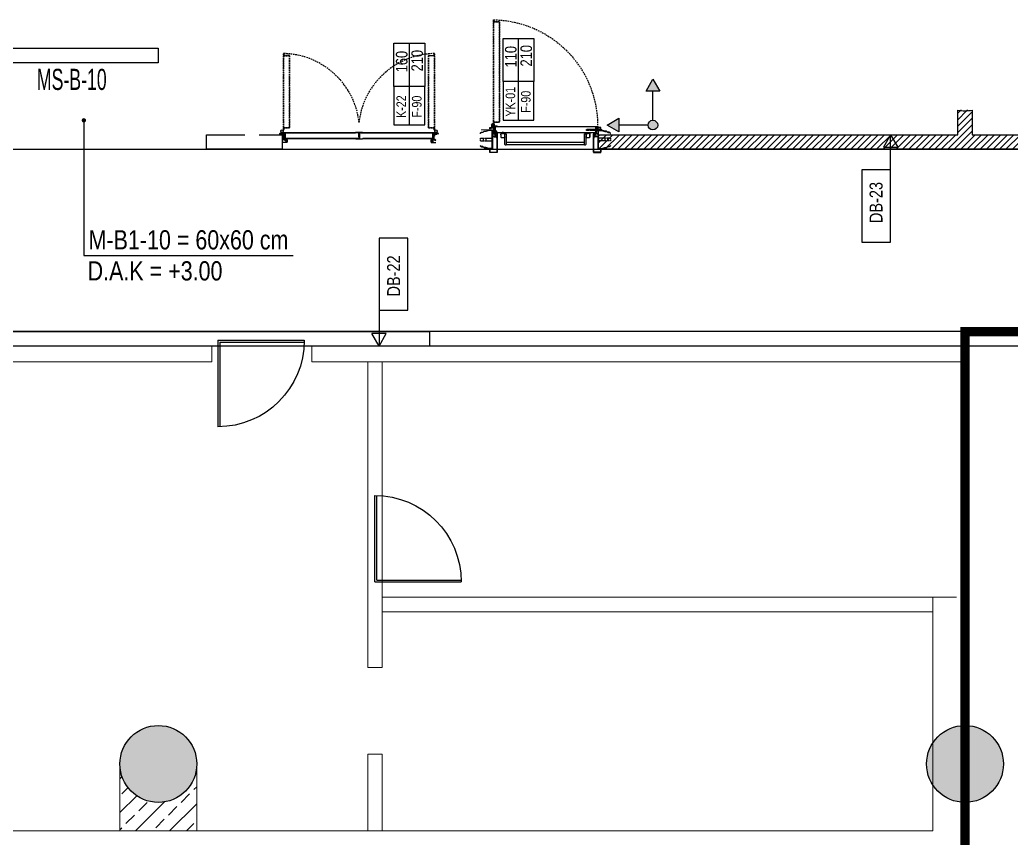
# Model space of a CAD drawing. Header units: centimetres. Extents: x -72470 to -43129, y -18750 to -16337.
# Drawn here: x -69734 to -68702, y -17189 to -16337 of the extents above; entities that cross this region are included whole.
import ezdxf
from ezdxf.enums import TextEntityAlignment as Align

# ---------------------------------------------------------------- set-up
doc = ezdxf.new("R2010")
doc.units = ezdxf.units.CM
doc.header["$MEASUREMENT"] = 0
for name, pattern in [('11-021_3001-BLOK_B_ZEMIN_KAT$0$DASHED', [12.77794, 8.518627, -4.259313]), ('11-021_3001-BLOK_B_ZEMIN_KAT$0$HIDDEN2', [4.7625, 3.175, -1.5875]), ('DUZ', [0])]:
    doc.linetypes.add(name, pattern=pattern)
doc.layers.get('0').update_dxf_attribs({"linetype": 'DUZ', "lineweight": 0})
doc.layers.get('Defpoints').update_dxf_attribs({"lineweight": 0})
doc.layers.add('11-021_3001-BLOK_B_ZEMIN_KAT$0$2DALANNET', color=1, linetype='Continuous', plot=False)
for name, color, linetype in [('11-021_3001-BLOK_B_ZEMIN_KAT$0$2DDUVAR', 3, 'Continuous'), ('11-021_3001-BLOK_B_ZEMIN_KAT$0$2DKAPI', 180, 'Continuous'), ('11-021_3001-BLOK_B_ZEMIN_KAT$0$2DKAPIPOZU', 162, 'Continuous'), ('11-021_3001-BLOK_B_ZEMIN_KAT$0$2DKONST1', 6, 'Continuous'), ('11-021_3001-BLOK_B_ZEMIN_KAT$0$2DPOZ DUVAR', 144, 'Continuous'), ('11-021_3001-BLOK_B_ZEMIN_KAT$0$2DTARAMA-DUVAR', 250, 'Continuous'), ('11-021_3001-BLOK_B_ZEMIN_KAT$0$2DTARAMA1', 253, 'Continuous'), ('11-021_3001-BLOK_B_ZEMIN_KAT$0$2DYAZI1', 212, 'Continuous'), ('11-021_3001-BLOK_B_ZEMIN_KAT$0$2DYAZI_SAFT', 212, 'Continuous'), ('11-021_3001-BLOK_B_ZEMIN_KAT$0$2DYAZIDOSEME', 212, 'Continuous'), ('11-021_500-BLOK B-str_zemin_kat$0$2DKOLON', 4, 'Continuous'), ('11-021_500-BLOK B-str_zemin_kat$0$2DTARAMA1', 253, 'Continuous'), ('AREA_JLL', 242, 'Continuous'), ('kapı ABD', 55, 'Continuous')]:
    doc.layers.add(name, color=color, linetype=linetype)
doc.layers.add('TEFRIS', color=30, linetype='Continuous', lineweight=9)
doc.styles.add('11-021_3001-BLOK_B_ZEMIN_KAT$0$ARIAL', font='arial.ttf', dxfattribs={"width": 0.8})
doc.styles.add('11-021_3001-BLOK_B_ZEMIN_KAT$0$OLCU', font='arial.ttf', dxfattribs={"width": 0.8})
doc.styles.add('11-021_3001-BLOK_B_ZEMIN_KAT$0$yazi', font='calibri.ttf', dxfattribs={"width": 0.6})
doc.dimstyles.new('11-021_3001-BLOK_B_ZEMIN_KAT$0$DIM100', dxfattribs={"dimscale": 90, "dimtxt": 0.25, "dimasz": 0.005, "dimexe": 0.04, "dimexo": 0.1, "dimgap": 0.05, "dimtad": 1, "dimrnd": 0.5, "dimdsep": 46, "dimtxsty": '11-021_3001-BLOK_B_ZEMIN_KAT$0$OLCU', "dimblk": '11-021_3001-BLOK_B_ZEMIN_KAT$0$WDIM', "dimcen": 0.09, "dimse1": 1, "dimse2": 1, "dimclrd": 256, "dimclre": 256, "dimclrt": 6, "dimadec": 0, "dimazin": 0, "dimtfac": 1, "dimtix": 1, "dimtmove": 1, "dimatfit": 2, "dimldrblk": '11-021_3001-BLOK_B_ZEMIN_KAT$0$WDIM', "dimfxl": 1, "dimtolj": 1, "dimarcsym": 0})

# ---------------------------------------------------------------- blocks, each defined once
blk = doc.blocks.new('11-021_3001-BLOK_B_ZEMIN_KAT$0$K-22')
at = {"layer": '11-021_3001-BLOK_B_ZEMIN_KAT$0$2DKAPI'}
for p, q in [((-1.4, 2.3), (-1.4, 1.5)), ((-1.4, 1.3), (-1.4, 1.1)), ((-1.1, 2.3), (-1.1, 1.5)), ((-1.1, 1.3), (-1.1, 1.1)), ((-0.2, 2.4), (-0.9, 2.4)), ((1.4, 1), (-0.9, 1)), ((1.4, 0.7), (-0.9, 0.7)), ((-0.7, 1), (-0.7, 1.3)), ((-0.1, 2.4), (-0.4, 2.2)), ((0.6, 2.8), (-0.1, 2)), ((2.7, 1.7), (0, 1.7)), ((1.4, 1), (2, 1)), ((1.5, 0.5), (1.5, -1.5)), ((1.8, 0.5), (1.8, -1.5)), ((2.2, 1.4), (2.7, 1.4)), ((2.8, 1.2), (2.8, -2)), ((3.1, 1.2), (3.1, -2)), ((76.8, 2.5), (76.3, 2)), ((76.8, 2.4), (76.4, 2)), ((76.8, 2.5), (83.4, 2.5)), ((76.8, 2.4), (83.4, 2.4)), ((79.4, 2.3), (79.4, -2.2)), ((79.5, 2.4), (83.3, 2.4)), ((79.5, 2.3), (79.5, -2.2)), ((79.5, 2.3), (83.3, 2.3)), ((79.8, 1.9), (79.5, 1.9)), ((79.5, 0.2), (79.8, 0.2)), ((79.6, 2.3), (83.4, 2.3)), ((79.6, 2.3), (79.6, 2.2)), ((79.6, 2.2), (83.4, 2.2)), ((79.8, 1.9), (79.8, -2.2)), ((80.4, 0.5), (80.4, 1.9)), ((80.4, 0.4), (80.4, -3.9)), ((80.7, 0.4), (80.4, 0.4)), ((80.5, 0.5), (80.5, 2)), ((80.5, 0.5), (80.7, 0.5)), ((80.5, 0.4), (80.7, 0.4)), ((80.7, -4.3), (80.7, 0.4)), ((80.8, -4.3), (80.8, 0.4)), ((83.3, 2.4), (83.3, 2.3)), ((83.4, 2.4), (83.4, 2.3)), ((83.5, 2.4), (83.5, 2.3)), ((156.9, 1.2), (156.9, -2)), ((157.2, 1.2), (157.2, -2)), ((157.3, 1.7), (160, 1.7)), ((157.8, 1.4), (157.3, 1.4)), ((158.6, 1), (158, 1)), ((158.2, 0.5), (158.2, -1.5)), ((158.5, 0.5), (158.5, -1.5)), ((158.6, 1), (160.9, 1)), ((158.6, 0.7), (160.9, 0.7)), ((159.4, 2.8), (160.1, 2)), ((160.1, 2.4), (160.4, 2.2)), ((160.2, 2.4), (160.9, 2.4)), ((160.7, 1), (160.7, 1.3)), ((161.1, 2.3), (161.1, 1.5)), ((161.1, 1.3), (161.1, 1.1)), ((161.4, 2.3), (161.4, 1.5)), ((161.4, 1.3), (161.4, 1.1)), ((2, -8), (0, -8)), ((1.8, -1.5), (1.5, -1.5)), ((3.1, -2), (2.8, -2)), ((76.7, -4.5), (76.7, -4.3)), ((80.6, -4.2), (76.8, -4.2)), ((80.6, -4.3), (76.8, -4.3)), ((76.8, -4.5), (76.8, -4.3)), ((83.4, -4.5), (76.8, -4.5)), ((83.4, -4.6), (76.8, -4.6)), ((80.7, -4.3), (76.9, -4.3)), ((76.9, -4.4), (76.9, -4.3)), ((80.7, -4.4), (76.9, -4.4)), ((79.5, -2.2), (79.8, -2.2)), ((79.7, -2.2), (79.5, -2.2)), ((79.7, -2.3), (79.5, -2.3)), ((79.7, -2.3), (79.7, -4)), ((79.8, -0.4), (80.4, -0.4)), ((79.8, -0.6), (80.4, -0.6)), ((79.8, -1.9), (80.4, -1.3)), ((79.8, -2.3), (79.8, -4)), ((80.4, -1.8), (80.7, -1.8)), ((80.4, -3.9), (80.7, -3.9)), ((80.6, -4.3), (80.6, -4.2)), ((83.4, -4.5), (83.8, -4.1)), ((83.4, -4.6), (83.9, -4.1)), ((156.9, -2), (157.2, -2)), ((158, -8), (160, -8)), ((158.2, -1.5), (158.5, -1.5))]:
    blk.add_line(p, q, dxfattribs=at)
at = {"layer": '11-021_3001-BLOK_B_ZEMIN_KAT$0$2DKAPI', "lineweight": -2}
for points in [[(3.4, -5.4), (3.4, -6.1, 0.414214), (3.6, -6.3), (4.4, -6.3, 0.494565), (4.6, -6), (4.6, -6), (4.4, -5.4, -1.142909), (5, -5.3), (5, -7.6, -0.414214), (4.6, -8), (2, -8), (2, -7.8), (4.6, -7.8, 0.414214), (4.8, -7.6), (4.8, -5.3, 1.142909), (4.6, -5.3), (4.8, -6, -0.494565), (4.4, -6.5), (3.6, -6.5, -0.414214), (3.2, -6.1), (3.2, -5.4, 0.414214), (3, -5.2), (2.2, -5.2, -0.388473), (1.8, -4.8), (1.8, -4.8), (1.8, -4.8, -0.016382), (1.8, -4.8), (1.8, 0.6, -0.267949), (2, 0.9, 0.767327), (1.9, 1.3), (-2.1, 1.3, 0.414214), (-2.3, 1.1), (-2.3, 0.5), (-2.5, 0.5), (-2.5, 1.1, -0.414214), (-2.1, 1.5), (1.9, 1.5, -0.767327), (2.1, 0.8, 0.267949), (2, 0.6), (2, -4.8, 0.414214), (2.2, -5), (3, -5, -0.414214)], [(156.6, -5.4), (156.6, -6.1, -0.414214), (156.4, -6.3), (155.6, -6.3, -0.494565), (155.4, -6), (155.4, -6), (155.6, -5.4, 1.142909), (155, -5.3), (155, -7.6, 0.414214), (155.4, -8), (158, -8), (158, -7.8), (155.4, -7.8, -0.414214), (155.2, -7.6), (155.2, -5.3, -1.142909), (155.4, -5.3), (155.2, -6, 0.494565), (155.6, -6.5), (156.4, -6.5, 0.414214), (156.8, -6.1), (156.8, -5.4, -0.414214), (157, -5.2), (157.8, -5.2, 0.388473), (158.2, -4.8), (158.2, -4.8), (158.2, -4.8, 0.016382), (158.2, -4.8), (158.2, 0.6, 0.267949), (158, 0.9, -0.767327), (158.1, 1.3), (162.1, 1.3, -0.414214), (162.3, 1.1), (162.3, 0.5), (162.5, 0.5), (162.5, 1.1, 0.414214), (162.1, 1.5), (158.1, 1.5, 0.767327), (157.9, 0.8, -0.267949), (158, 0.6), (158, -4.8, -0.414214), (157.8, -5), (157, -5, 0.414214)]]:
    blk.add_lwpolyline(points, format="xyb", close=True, dxfattribs=at)
at = {"layer": '11-021_3001-BLOK_B_ZEMIN_KAT$0$2DKAPI'}
for points in [[(55, -4.1), (55, -4.1), (3.2, -4.1, -0.414214), (3.1, -4), (3.1, 1.8, 0.414214), (3, 1.9), (1.1, 1.9, 1), (1.1, 1.9), (3, 1.9, -1), (3, 1.7), (1.1, 1.7, -1), (1.1, 2), (55, 2)], [(55, 2), (55, 2), (1.1, 2, 1), (1.1, 1.8), (3, 1.8, 1), (3, 1.8), (1.1, 1.8, -1), (1.1, 2), (3, 2, -0.414214), (3.2, 1.8), (3.2, -4, 0.414214), (3.2, -4), (55, -4)], [(83.9, -4.1), (156.8, -4.1, 0.414214), (156.9, -4), (156.9, 1.8, -0.414214), (157, 1.9), (158.9, 1.9, -1), (158.9, 1.9), (157, 1.9, 1), (157, 1.7), (158.9, 1.7, 1), (158.9, 2), (80.5, 2)], [(80.5, 2), (158.9, 2, -1), (158.9, 1.8), (157, 1.8, -1), (157, 1.8), (158.9, 1.8, 1), (158.9, 2), (157, 2, 0.414214), (156.8, 1.8), (156.8, -4, -0.414214), (156.8, -4), (83.9, -4)]]:
    blk.add_lwpolyline(points, format="xyb", dxfattribs=at)
for points in [[(2, 0.6), (2.2, 0.6), (2.2, -1.4), (2, -1.4)], [(158, 0.6), (157.8, 0.6), (157.8, -1.4), (158, -1.4)]]:
    blk.add_lwpolyline(points, close=True, dxfattribs=at)
for points in [[(76.3, 2), (55, 2)], [(55, 2), (76.3, 2)], [(79.7, -4), (55, -4)], [(55, -4.1), (79.7, -4.1)]]:
    blk.add_lwpolyline(points, dxfattribs=at)
for points in [[(0.2, -5.9), (0, -5.7), (1.6, -4.6), (1.8, -4.8, 0.005789), (1.8, -4.8)], [(159.8, -5.9), (160, -5.7), (158.4, -4.6), (158.2, -4.8, -0.005789), (158.2, -4.8)]]:
    blk.add_lwpolyline(points, format="xyb", close=True, dxfattribs=at)
for centre in [(-0.2, 3.7), (-0.2, 3.7), (160.2, 3.7), (160.2, 3.7)]:
    blk.add_circle(centre, 1.26, dxfattribs=at)
for centre, radius, start, end in [((-0.9, 2.3), 0.45, 107.0782, 180), ((-0.9, 1.1), 0.45, 180, 270), ((-0.9, 2.3), 0.15, 90, 180), ((-0.9, 1.1), 0.15, 180, 270), ((0, 1.9), 0.5, 135, 233.1301), ((0, 1.9), 0.2, 135, 270), ((1.4, 0.5), 0.45, 0, 90), ((1.4, 0.5), 0.15, 0, 90), ((2.7, 1.2), 0.45, 0, 90), ((2.7, 1.2), 0.15, 0, 90), ((76.3, 2.1), 0.1, 270, 315), ((79.5, 2.3), 0.1, 90, 180), ((80.5, 1.9), 0.1, 90, 180), ((80.5, 0.5), 0.1, 180, 255), ((80.7, 0.4), 0.1, 0, 75), ((83.4, 2.4), 0.1, 0, 90), ((83.4, 2.3), 0.1, 270, 0), ((157.3, 1.2), 0.45, 90, 180), ((157.3, 1.2), 0.15, 90, 180), ((158.6, 0.5), 0.45, 90, 180), ((158.6, 0.5), 0.15, 90, 180), ((160, 1.9), 0.2, 270, 45), ((160, 1.9), 0.5, 306.8699, 45), ((160.9, 2.3), 0.15, 0, 90), ((160.9, 1.1), 0.45, 270, 0), ((160.9, 1.1), 0.15, 270, 0), ((160.9, 2.3), 0.45, 0, 72.9218), ((0, -5.7), 0.3, 270, 308.8945), ((1.8, -4.8), 0.3, 218.8945, 292.0243), ((76.8, -4.3), 0.1, 90, 180), ((76.8, -4.5), 0.1, 180, 270), ((79.5, -2.2), 0.1, 180, 255), ((79.7, -2.3), 0.1, 0, 75), ((79.7, -4), 0.1, 270, 0), ((80.7, -4.3), 0.1, 270, 0), ((83.9, -4.1), 0.1, 90, 135), ((158.2, -4.8), 0.3, 247.9757, 321.1055), ((160, -5.7), 0.3, 231.1055, 270)]:
    blk.add_arc(centre, radius, start, end, dxfattribs=at)
at = {"layer": '11-021_3001-BLOK_B_ZEMIN_KAT$0$2DTARAMA1', "linetype": '11-021_3001-BLOK_B_ZEMIN_KAT$0$HIDDEN2', "ltscale": 0.5}
for points in [[(7.6, 59.2), (7.6, 82.2, 0.414214), (7.4, 82.3), (1.7, 82.3, -0.414214), (1.6, 82.4), (1.6, 84.3, -1), (1.6, 84.3), (1.6, 82.4, 1), (1.8, 82.4), (1.8, 84.3, 1), (1.4, 84.3), (1.4, 59.2)], [(1.5, 59.2), (1.5, 84.3, -1), (1.7, 84.3), (1.7, 82.4, -1), (1.7, 82.4), (1.7, 84.3, 1), (1.5, 84.3), (1.5, 82.4, 0.414214), (1.7, 82.2), (7.4, 82.2, -0.414214), (7.5, 82.2), (7.5, 59.2)], [(152.4, 59.2), (152.4, 82.2, -0.414214), (152.6, 82.3), (158.3, 82.3, 0.414214), (158.4, 82.4), (158.4, 84.3, 1), (158.4, 84.3), (158.4, 82.4, -1), (158.2, 82.4), (158.2, 84.3, -1), (158.6, 84.3), (158.6, 59.2)], [(158.5, 59.2), (158.5, 84.3, 1), (158.3, 84.3), (158.3, 82.4, 1), (158.3, 82.4), (158.3, 84.3, -1), (158.5, 84.3), (158.5, 82.4, -0.414214), (158.3, 82.2), (152.6, 82.2, 0.414214), (152.5, 82.2), (152.5, 59.2)], [(7.6, 59.2), (7.6, 59.2), (7.6, 7.2, -0.414214), (7.4, 7.1), (1.7, 7.1, 0.414214), (1.6, 6.9), (1.6, 5.1, 1), (1.6, 5.1), (1.6, 6.9, -1), (1.8, 6.9), (1.8, 5.1, -1), (1.4, 5.1), (1.4, 59.2)], [(1.5, 59.2), (1.5, 59.2), (1.5, 5.1, 1), (1.7, 5.1), (1.7, 6.9, 1), (1.7, 6.9), (1.7, 5.1, -1), (1.5, 5.1), (1.5, 6.9, -0.414214), (1.7, 7.1), (7.4, 7.1, 0.414214), (7.5, 7.2), (7.5, 59.2)], [(152.4, 59.2), (152.4, 59.2), (152.4, 7.2, 0.414214), (152.6, 7.1), (158.3, 7.1, -0.414214), (158.4, 6.9), (158.4, 5.1, -1), (158.4, 5.1), (158.4, 6.9, 1), (158.2, 6.9), (158.2, 5.1, 1), (158.6, 5.1), (158.6, 59.2)], [(158.5, 59.2), (158.5, 59.2), (158.5, 5.1, -1), (158.3, 5.1), (158.3, 6.9, -1), (158.3, 6.9), (158.3, 5.1, 1), (158.5, 5.1), (158.5, 6.9, 0.414214), (158.3, 7.1), (152.6, 7.1, -0.414214), (152.5, 7.2), (152.5, 59.2)]]:
    blk.add_lwpolyline(points, format="xyb", dxfattribs=at)
for centre, start, end in [((-0.2, 3.7), 6.4045, 88.6987), ((160.2, 3.7), 91.3013, 173.5955)]:
    blk.add_arc(centre, 80.8, start, end, dxfattribs=at)
blk = doc.blocks.new('11-021_3001-BLOK_B_ZEMIN_KAT$0$KAPINO')
blk.add_line((-19, 11.1), (66, 11.1))
for points in [[(21, 27.1), (-19, 27.1), (-19, -5), (21, -5)], [(21, 27.1), (66, 27.1), (66, -5), (21, -5)]]:
    blk.add_lwpolyline(points, close=True)
at = {"color": 2, "style": '11-021_3001-BLOK_B_ZEMIN_KAT$0$OLCU', "width": 0.8}
for tag, height, p in [('KAP.NO', 10, (0, 19.5)), ('GENISLIK', 12, (46.9, 19.1)), ('YANGIN', 10, (0, 3.4)), ('YUKSEKLIK', 12, (47.9, 3))]:
    blk.add_attdef(tag, text='', height=height, dxfattribs=at).set_placement(p, align=Align.MIDDLE_CENTER)
blk = doc.blocks.new('11-021_3001-BLOK_B_ZEMIN_KAT$0$YK-04')
at = {"layer": '11-021_3001-BLOK_B_ZEMIN_KAT$0$2DTARAMA1'}
h = blk.add_hatch(dxfattribs=at)
h.set_pattern_fill('DOTS', color=256, scale=0.1, angle=180, style=0)
h.set_pattern_definition([(360, (-112.75, 15.9795), (0.079375, -0.15875), [0, -0.15875])])
edge = h.paths.add_edge_path()
edge.add_line((-105.6, 13.2), (-107, 13.2))
edge.add_line((-107, 13.2), (-107.2, 13.2))
edge.add_line((-107.3, 13.2), (-105.7, 13.2))
edge.add_arc((-105.7, 13.4), 0.2, 270, 311.4096)
h = blk.add_hatch(dxfattribs=at)
h.set_pattern_fill('DOTS', color=256, scale=0.1, angle=180, style=0)
h.set_pattern_definition([(180, (2.75, 15.9795), (-0.079375, -0.15875), [0, -0.15875])])
edge = h.paths.add_edge_path()
edge.add_line((-3, 13.3), (-4.4, 13.2))
edge.add_arc((-4.3, 13.4), 0.2, 228.5904, 270)
edge.add_line((-4.3, 13.2), (-2.8, 13.2))
edge.add_line((-2.8, 13.2), (-3, 13.3))
blk.add_line((-108.4, 22.5), (-108.4, 22.5))
at = {"layer": '11-021_3001-BLOK_B_ZEMIN_KAT$0$2DKAPI', "lineweight": -2}
for p, q in [((-109.7, 23.5), (-109.7, 22.7)), ((-0.7, 23.7), (-109.6, 23.7)), ((-0.7, 23.5), (-109.6, 23.5)), ((-109.6, 23.5), (-109.6, 22.7)), ((-107.6, 22.7), (-109.6, 22.7)), ((-107.5, 22.6), (-109.6, 22.6)), ((-107.5, 22.8), (-109.5, 22.8)), ((-107.5, 22.7), (-109.5, 22.7)), ((-109.5, 22.8), (-109.5, 22.7)), ((-107.5, 22.4), (-107.7, 22.6)), ((-107.6, 22.7), (-107.6, 22.6)), ((-107.5, 22.7), (-107.5, 17.3)), ((-107.4, 22.7), (-107.4, 17.3)), ((-2.2, 24.2), (-4.4, 24.2)), ((-2.9, 22.7), (-2.9, 17.3)), ((-0.8, 22.8), (-2.8, 22.8)), ((-0.8, 22.7), (-2.8, 22.7)), ((-2.8, 22.7), (-2.8, 17.3)), ((-0.7, 22.6), (-2.8, 22.6)), ((-2.5, 22.6), (-2.8, 22.4)), ((-0.7, 22.7), (-2.7, 22.7)), ((-2.7, 22.7), (-2.7, 22.6)), ((-1.3, 24.3), (-2.1, 24.2)), ((-0.2, 24), (-2.1, 23.7)), ((-0.8, 22.8), (-0.8, 22.7)), ((-0.7, 23.5), (-0.7, 22.7)), ((-0.6, 23.5), (-0.6, 22.7)), ((0.2, 24.2), (0, 24.6)), ((0.4, 25.3), (0.4, 22.5)), ((0.9, 25.3), (0.9, 22.5)), ((-2.9, 17.3), (-107.4, 17.3)), ((-2.9, 17.2), (-107.4, 17.2)), ((-105.2, 11.5), (-105.2, 15.6)), ((-4.9, 11.5), (-4.9, 15.6))]:
    blk.add_line(p, q, dxfattribs=at)
at = {"layer": '11-021_3001-BLOK_B_ZEMIN_KAT$0$2DKAPI'}
for p, q in [((-108.5, 21.5), (-108.5, 19.4)), ((-1.1, 21.9), (-1.7, 21.9)), ((-1.5, 21.5), (-1.5, 19.4)), ((-1.2, 21.5), (-1.2, 19.4)), ((-1.1, 21.9), (1.2, 21.9)), ((-1.1, 21.7), (1.2, 21.7)), ((1, 21.9), (1, 22.3)), ((1.4, 22.3), (1.4, 22.1)), ((1.7, 22.3), (1.7, 22.1)), ((-108.3, 13), (-109.9, 13)), ((-101.3, 15.2), (-101.2, 15.2)), ((-101.2, 15.1), (-101.3, 15.1)), ((-101.2, 16.9), (-101.2, 12.5)), ((-97.2, 16.9), (-101.2, 16.9)), ((-101.2, 15.5), (-101.2, 15.5)), ((-101.2, 15.5), (-101.2, 14.8)), ((-101.2, 14.8), (-101.2, 14.8)), ((-101, 16.9), (-101, 12.3)), ((-101, 16.9), (-101, 12.2)), ((-100.6, 11.9), (-97.8, 11.9)), ((-100, 16.9), (-100, 17.2)), ((-98.4, 17.2), (-100, 17.2)), ((-99.7, 16.9), (-99.6, 17.2)), ((-98.8, 17.2), (-98.7, 16.9)), ((-98.4, 17.2), (-98.4, 16.9)), ((-97.4, 16.9), (-97.4, 12.3)), ((-97.2, 16.9), (-97.2, 15.1)), ((-97.2, 15.7), (-97.2, 4.9)), ((-95.9, 15.9), (-96.9, 15.9)), ((-95.7, 4.9), (-95.7, 15.7)), ((-14.3, 15.7), (-14.3, 4.9)), ((-13.1, 15.9), (-14.1, 15.9)), ((-12.8, 16.9), (-12.8, 15.1)), ((-8.8, 16.9), (-12.8, 16.9)), ((-12.8, 4.9), (-12.8, 15.7)), ((-12.6, 16.9), (-12.6, 12.3)), ((-12.2, 11.9), (-9.4, 11.9)), ((-11.6, 17.2), (-10, 17.2)), ((-11.6, 16.9), (-11.6, 17.2)), ((-11.3, 16.9), (-11.2, 17.2)), ((-10.4, 17.2), (-10.3, 16.9)), ((-10, 16.9), (-10, 17.2)), ((-9, 12.3), (-9, 16.9)), ((-9, 12.2), (-9, 12.7)), ((-9, 12.7), (-9, 12.7)), ((-8.8, 16.9), (-8.8, 12.5)), ((-8.8, 14.8), (-8.8, 15.5)), ((-8.8, 15.5), (-8.8, 15.5)), ((-8.8, 15.2), (-8.7, 15.2)), ((-8.7, 15.1), (-8.8, 15.1)), ((-8.8, 14.8), (-8.8, 14.8)), ((-1.7, 13), (-0.1, 13)), ((-1.5, 19.4), (-1.2, 19.4)), ((-95.9, 4.6), (-96.9, 4.6)), ((-14.3, 7.3), (-95.7, 7.3)), ((-14.3, 4.9), (-95.7, 4.9)), ((-13.1, 4.6), (-14.1, 4.6))]:
    blk.add_line(p, q, dxfattribs=at)
at = {"layer": '11-021_3001-BLOK_B_ZEMIN_KAT$0$2DKAPI', "linetype": '11-021_3001-BLOK_B_ZEMIN_KAT$0$HIDDEN2', "ltscale": 0.1}
for p, q in [((-122.8, 11.5), (-110.3, 11.5)), ((-122.8, 11.5), (-122.8, 8.5)), ((-119.8, 11.3), (-119.8, 8.7)), ((-116.8, 11.3), (-116.8, 8.7)), ((-110.5, 11.5), (-110.5, 8.5)), ((12.8, 11.5), (0.3, 11.5)), ((0.5, 11.5), (0.5, 8.5)), ((6.8, 11.3), (6.8, 8.7)), ((9.8, 11.3), (9.8, 8.7)), ((12.8, 11.5), (12.8, 8.5)), ((-122.8, 8.5), (-110.3, 8.5)), ((12.8, 8.5), (0.3, 8.5))]:
    blk.add_line(p, q, dxfattribs=at)
at = {"layer": '11-021_3001-BLOK_B_ZEMIN_KAT$0$2DKAPI', "color": 253, "linetype": '11-021_3001-BLOK_B_ZEMIN_KAT$0$HIDDEN2', "lineweight": -2, "ltscale": 0.5}
for points in [[(-7.3, 80.2), (-7.3, 132.3, -0.414214), (-7.1, 132.4), (-1.4, 132.4, 0.414214), (-1.3, 132.6), (-1.3, 134.4, 1), (-1.3, 134.4), (-1.3, 132.6, -1), (-1.5, 132.6), (-1.5, 134.4, -1), (-1.1, 134.4), (-1.1, 80.2)], [(-1.2, 80.2), (-1.2, 134.4, 1), (-1.4, 134.4), (-1.4, 132.6, 1), (-1.4, 132.6), (-1.4, 134.4, -1), (-1.2, 134.4), (-1.2, 132.6, -0.414214), (-1.4, 132.4), (-7.1, 132.4, 0.414214), (-7.2, 132.3), (-7.2, 80.2)], [(-7.3, 80.2), (-7.3, 80.2), (-7.3, 28.2, 0.414214), (-7.1, 28.1), (-1.4, 28.1, -0.414214), (-1.3, 27.9), (-1.3, 26.1, -1), (-1.3, 26.1), (-1.3, 27.9, 1), (-1.5, 27.9), (-1.5, 26.1, 1), (-1.1, 26.1), (-1.1, 80.2)], [(-1.2, 80.2), (-1.2, 80.2), (-1.2, 26.1, -1), (-1.4, 26.1), (-1.4, 27.9, -1), (-1.4, 27.9), (-1.4, 26.1, 1), (-1.2, 26.1), (-1.2, 27.9, 0.414214), (-1.4, 28.1), (-7.1, 28.1, -0.414214), (-7.2, 28.2), (-7.2, 80.2)]]:
    blk.add_lwpolyline(points, format="xyb", dxfattribs=at)
at = {"layer": '11-021_3001-BLOK_B_ZEMIN_KAT$0$2DKAPI', "lineweight": -2}
for points in [[(-106.9, 15.6), (-106.9, 14.9, 0.414214), (-106.7, 14.7), (-105.9, 14.7, 0.494565), (-105.7, 15), (-105.7, 15), (-105.9, 15.6, -1.142909), (-105.3, 15.7), (-105.3, 13.4, -0.414214), (-105.7, 13), (-108.3, 13), (-108.3, 13.2), (-105.7, 13.2, 0.414214), (-105.5, 13.4), (-105.5, 15.7, 1.142909), (-105.7, 15.7), (-105.5, 15, -0.494565), (-105.9, 14.5), (-106.7, 14.5, -0.414214), (-107.1, 14.9), (-107.1, 15.6, 0.414214), (-107.3, 15.8), (-108.1, 15.8, -0.388473), (-108.5, 16.2), (-108.5, 16.2), (-108.5, 16.2, -0.016382), (-108.5, 16.2), (-108.5, 21.6, -0.267949), (-108.3, 21.9, 0.767327), (-108.4, 22.3), (-112.4, 22.3, 0.414214), (-112.6, 22.1), (-112.6, 21), (-112.8, 21), (-112.8, 22.1, -0.414214), (-112.4, 22.5), (-108.4, 22.5, -0.767327), (-108.2, 21.8, 0.267949), (-108.3, 21.6), (-108.3, 16.2, 0.414214), (-108.1, 16), (-107.3, 16, -0.414214)], [(-3.1, 15.6), (-3.1, 14.9, -0.414214), (-3.3, 14.7), (-4.1, 14.7, -0.494565), (-4.3, 15), (-4.3, 15), (-4.1, 15.6, 1.142909), (-4.7, 15.7), (-4.7, 13.4, 0.414214), (-4.3, 13), (-1.7, 13), (-1.7, 13.2), (-4.3, 13.2, -0.414214), (-4.5, 13.4), (-4.5, 15.7, -1.142909), (-4.3, 15.7), (-4.5, 15, 0.494565), (-4.1, 14.5), (-3.3, 14.5, 0.414214), (-2.9, 14.9), (-2.9, 15.6, -0.414214), (-2.7, 15.8), (-1.9, 15.8, 0.388473), (-1.5, 16.2), (-1.5, 16.2), (-1.5, 16.2, 0.016382), (-1.5, 16.2), (-1.5, 21.6, 0.267949), (-1.7, 21.9, -0.767327), (-1.6, 22.3), (2.4, 22.3, -0.414214), (2.6, 22.1), (2.6, 21), (2.8, 21), (2.8, 22.1, 0.414214), (2.4, 22.5), (-1.6, 22.5, 0.767327), (-1.8, 21.8, -0.267949), (-1.7, 21.6), (-1.7, 16.2, -0.414214), (-1.9, 16), (-2.7, 16, 0.414214)], [(-105, -3.3, -0.414214), (-105.2, -3.5), (-112.7, -3.5, -0.414214), (-112.9, -3.3), (-112.9, -1), (-112.8, -1), (-112.8, -3.3, 0.414214), (-112.7, -3.3), (-105.2, -3.3, 0.414214), (-105.2, -3.3), (-105.2, 11.5, -1), (-105.6, 11.5), (-105.6, 12.5), (-105.4, 12.5), (-105.4, 11.5, 1), (-105.3, 11.5), (-105.3, 15.6, -1), (-105, 15.6)], [(-5, -3.3, 0.414214), (-4.8, -3.5), (2.6, -3.5, 0.414214), (2.9, -3.3), (2.9, -1), (2.7, -1), (2.7, -3.3, -0.414214), (2.6, -3.3), (-4.8, -3.3, -0.414214), (-4.9, -3.3), (-4.9, 11.5, 1), (-4.4, 11.5), (-4.4, 12.5), (-4.5, 12.5), (-4.5, 11.5, -1), (-4.7, 11.5), (-4.7, 15.6, 1), (-5, 15.6)]]:
    blk.add_lwpolyline(points, format="xyb", close=True, dxfattribs=at)
at = {"layer": '11-021_3001-BLOK_B_ZEMIN_KAT$0$2DKAPI'}
for points in [[(-108.1, 21.6), (-108.3, 21.6), (-108.3, 19.6), (-108.1, 19.6)], [(-1.7, 21.6), (-1.9, 21.6), (-1.9, 19.6), (-1.7, 19.6)], [(-110, 0), (-114, 0), (-114, 0.3), (-111, 0.3), (-110.3, 0.3), (-110.3, 19.7), (-114, 19.7), (-114, 20), (-110, 20)], [(0, 0), (4, 0), (4, 0.3), (1, 0.3), (0.3, 0.3), (0.3, 19.7), (4, 19.7), (4, 20), (0, 20)]]:
    blk.add_lwpolyline(points, close=True, dxfattribs=at)
for points in [[(-117.8, 18.4, 0.330017), (-119.3, 17.9, -0.330016), (-120.9, 17.3, 0.420839), (-122.6, 16.4), (-122.8, 16.3, -0.447989), (-120.9, 17.5, 0.330017), (-119.4, 18, -0.330016), (-117.7, 18.6, 0.160745), (-116.9, 18.6), (-114, 19.7), (-111, 19.7), (-111, 19.5), (-114, 19.5), (-116.9, 18.4, -0.160745)], [(-109.8, 15.1), (-110, 15.3), (-108.7, 16.4), (-108.5, 16.2, 0.005789), (-108.5, 16.2)], [(-105.9, 13.4), (-106, 13.6), (-107.3, 13.4), (-108.4, 13.5, 0.465986), (-108.7, 13.3), (-108.7, 13.1, 0.414214), (-108.4, 12.8), (-105.5, 12.8, -0.414214), (-105.4, 12.8), (-105.4, 11.5), (-105.3, 11.5), (-105.3, 12.8, 0.414214), (-105.5, 13), (-108.4, 13, -0.414214), (-108.5, 13.1), (-108.5, 13.3, -0.465987), (-108.4, 13.4), (-107.3, 13.2)], [(-4, 13.4), (-4, 13.6), (-2.8, 13.4), (-1.6, 13.5, -0.465986), (-1.4, 13.3), (-1.4, 13.1, -0.414214), (-1.6, 12.8), (-4.4, 12.8, 0.414214), (-4.5, 12.8), (-4.5, 11.5), (-4.7, 11.5), (-4.7, 12.8, -0.414214), (-4.4, 13), (-1.6, 13, 0.414214), (-1.5, 13.1), (-1.5, 13.3, 0.465987), (-1.6, 13.4), (-2.8, 13.2)], [(-0.2, 15.1), (0, 15.3), (-1.3, 16.4), (-1.5, 16.2, -0.005789), (-1.5, 16.2)], [(7.8, 18.4, -0.330017), (9.3, 17.9, 0.330016), (10.9, 17.3, -0.420839), (12.6, 16.4), (12.8, 16.3, 0.447989), (10.9, 17.5, -0.330017), (9.4, 18, 0.330016), (7.7, 18.6, -0.160745), (6.9, 18.6), (4, 19.7), (1, 19.7), (1, 19.5), (4, 19.5), (6.9, 18.4, 0.160745)], [(-117.8, 1.6, -0.330017), (-119.3, 2.1, 0.330017), (-120.9, 2.7, -0.420839), (-122.6, 3.6), (-122.8, 3.7, 0.447989), (-120.9, 2.5, -0.330017), (-119.4, 2, 0.330016), (-117.7, 1.4, -0.160745), (-116.9, 1.4), (-114, 0.3), (-111, 0.3), (-111, 0.5), (-114, 0.5), (-116.9, 1.6, 0.160745)], [(7.8, 1.6, 0.330017), (9.3, 2.1, -0.330017), (10.9, 2.7, 0.420839), (12.6, 3.6), (12.8, 3.7, -0.447989), (10.9, 2.5, 0.330017), (9.4, 2, -0.330016), (7.7, 1.4, 0.160745), (6.9, 1.4), (4, 0.3), (1, 0.3), (1, 0.5), (4, 0.5), (6.9, 1.6, -0.160745)]]:
    blk.add_lwpolyline(points, format="xyb", close=True, dxfattribs=at)
at = {"layer": '11-021_3001-BLOK_B_ZEMIN_KAT$0$2DKAPI', "lineweight": -2}
blk.add_circle((-0.4, 25.3), 0.8, dxfattribs=at)
at = {"layer": '11-021_3001-BLOK_B_ZEMIN_KAT$0$2DKAPI', "color": 253, "linetype": '11-021_3001-BLOK_B_ZEMIN_KAT$0$HIDDEN2', "lineweight": -2, "ltscale": 0.5}
blk.add_arc((0.5, 24.7), 109.9, 90.954, 180.9569, dxfattribs=at)
at = {"layer": '11-021_3001-BLOK_B_ZEMIN_KAT$0$2DKAPI', "lineweight": -2}
for centre, radius, start, end in [((-109.6, 23.5), 0.1, 90, 180), ((-109.6, 22.7), 0.1, 180, 270), ((-107.5, 22.7), 0.1, 0, 90), ((-4.4, 23.7), 0.5, 90, 180), ((-2.8, 22.7), 0.1, 90, 180), ((-2.2, 24.7), 0.5, 270, 280.8012), ((-2.2, 24.2), 0.5, 270, 280.6959), ((-0.4, 25.3), 1.3, 0, 307.9799), ((-0.7, 23.5), 0.1, 0, 90), ((-0.7, 22.7), 0.1, 270, 0), ((-107.4, 17.3), 0.1, 180, 270), ((-2.9, 17.3), 0.1, 270, 0)]:
    blk.add_arc(centre, radius, start, end, dxfattribs=at)
at = {"layer": '11-021_3001-BLOK_B_ZEMIN_KAT$0$2DKAPI'}
for centre, radius, start, end in [((-1.1, 21.5), 0.45, 90, 180), ((-1.1, 21.5), 0.15, 90, 180), ((1.2, 22.1), 0.45, 270, 0), ((1.2, 22.1), 0.15, 270, 0), ((-110, 15.3), 0.3, 270, 308.8945), ((-108.5, 16.2), 0.3, 218.8945, 292.0243), ((-100.5, 15.2), 0.8, 152.0468, 176.4167), ((-100.5, 15.2), 0.8, 183.5833, 207.9532), ((-100.9, 12.5), 0.3, 180, 240), ((-100.6, 12.3), 0.4, 180, 270), ((-97.8, 12.3), 0.4, 270, 0), ((-97.4, 15.3), 0.25, 271.146, 0), ((-97.4, 12.6), 0.25, 0, 88.854), ((-96.9, 15.7), 0.25, 90, 180), ((-95.9, 15.7), 0.25, 0, 90), ((-14.1, 15.7), 0.25, 90, 180), ((-13.1, 15.7), 0.25, 0, 90), ((-12.6, 15.3), 0.25, 180, 268.854), ((-12.6, 12.6), 0.25, 91.146, 180), ((-12.2, 12.3), 0.4, 180, 270), ((-9.4, 12.3), 0.4, 270, 0), ((-9.1, 12.5), 0.3, 300, 0), ((-9.5, 15.2), 0.8, 3.5833, 27.9532), ((-9.5, 15.2), 0.8, 332.0468, 356.4167), ((-1.5, 16.2), 0.3, 247.9757, 321.1055), ((0, 15.3), 0.3, 231.1055, 270), ((-96.9, 4.9), 0.25, 180, 270), ((-95.9, 4.9), 0.25, 270, 0), ((-14.1, 4.9), 0.25, 180, 270), ((-13.1, 4.9), 0.25, 270, 0)]:
    blk.add_arc(centre, radius, start, end, dxfattribs=at)
at = {"layer": '11-021_3001-BLOK_B_ZEMIN_KAT$0$2DKONST1'}
for p, q in [((-110.3, 20.8), (-110.3, 19)), ((-108.4, 20.9), (-110.2, 20.9)), ((-108.3, 21.6), (-108.3, 18.6)), ((-108.1, 21.2), (-108.1, 21.2)), ((-108, 21.1), (-108, 18.7)), ((-107.9, 22), (-107.9, 20.7)), ((-110.2, 18.9), (-108.4, 18.9)), ((-108.1, 18.6), (-108.3, 18.6)), ((-108.1, 18.6), (-108.1, 18.6)), ((-4.5, 18.5), (-4.4, 18.6)), ((-4.5, 17.7), (-4.5, 18.5)), ((-2.8, 18.5), (-4.5, 18.5)), ((-4.4, 17.6), (-4.5, 17.7)), ((-2.8, 17.7), (-4.5, 17.7)), ((-4.4, 17.6), (-4.4, 18.6)), ((-4.4, 18.6), (-2.8, 18.6)), ((-2.8, 17.6), (-4.4, 17.6)), ((-2, 19.4), (-2, 16.7)), ((-1.7, 19.6), (-1.9, 19.6)), ((-1.9, 16.7), (-1.9, 16.7)), ((-1.9, 16.7), (-1.7, 16.7)), ((-1.7, 19.6), (-1.7, 16.7)), ((-1.6, 19.4), (-0.2, 19.4)), ((-0.2, 16.8), (-1.6, 16.8)), ((-1, 17.4), (-1, 18.7)), ((-0.1, 19.3), (-0.1, 16.9))]:
    blk.add_line(p, q, dxfattribs=at)
at = {"layer": '11-021_3001-BLOK_B_ZEMIN_KAT$0$2DKONST1', "linetype": '11-021_3001-BLOK_B_ZEMIN_KAT$0$HIDDEN2', "ltscale": 0.1}
for p, q in [((-97.7, 20.7), (-107.2, 20.7)), ((-97.7, 19.3), (-97.7, 20.7)), ((-107.2, 19.3), (-97.7, 19.3))]:
    blk.add_line(p, q, dxfattribs=at)
at = {"layer": '11-021_3001-BLOK_B_ZEMIN_KAT$0$2DKONST1', "linetype": '11-021_3001-BLOK_B_ZEMIN_KAT$0$DASHED'}
for p, q in [((-99.6, 17.2), (-99.6, 16)), ((-99.6, 16), (-98.7, 16)), ((-98.7, 16), (-98.7, 17.2)), ((-11.3, 17.2), (-11.3, 16)), ((-11.3, 16), (-10.4, 16)), ((-10.4, 16), (-10.4, 17.2))]:
    blk.add_line(p, q, dxfattribs=at)
at = {"layer": '11-021_3001-BLOK_B_ZEMIN_KAT$0$2DKONST1'}
blk.add_lwpolyline([(-107.2, 21.1), (-107.5, 21.1), (-107.5, 18.7), (-107.3, 18.7), (-107.2, 18.7)], close=True, dxfattribs=at)
for points in [[(-108.1, 19.7), (-108.7, 20.3), (-108.7, 20.5), (-108.1, 20.5)], [(-108.1, 20.3), (-108.7, 20.3)], [(-108.1, 20.5), (-107.5, 20.5)], [(-107.5, 20.3), (-108.1, 20.3)], [(-107.5, 19.1), (-108.1, 19.7)], [(-2.8, 17.4), (-1, 17.4), (-0.6, 17.8), (-0.6, 18.4), (-1, 18.7), (-2.8, 18.7), (-2.8, 17.4)]]:
    blk.add_lwpolyline(points, dxfattribs=at)
for points in [[(-105.9, 15.7), (-105.9, 15.1, 0.407471), (-105.8, 15), (-105.7, 15, -0.314176), (-105.7, 15), (-105.7, 14.9, -0.314278), (-105.7, 14.9), (-106, 14.8, -0.088425), (-106.2, 14.7), (-106.7, 14.7, -0.002352), (-106.8, 14.7, -0.133859), (-106.8, 14.8, -0.207567), (-106.9, 14.9), (-106.9, 15.6, 0.213459), (-107, 15.9, -0.539342), (-107, 16, -0.17378), (-107, 16, 0.03736), (-106.4, 16, 0.055717), (-105.6, 16.1, 0.487936), (-105.6, 16.2, 0.191668), (-106.8, 16.7, 0.032422), (-107, 16.7, -1.157597), (-107, 16.9), (-106.7, 16.9, -0.095803), (-106, 16.7, -0.073827), (-105.5, 16.4, -0.054813), (-105.3, 16.2, -0.629557), (-105.4, 16, 0.056027), (-105.7, 16, 0.20578), (-105.8, 15.9, 0.163118)], [(-106.1, 15.7), (-106.7, 15.7, 0.414214), (-106.7, 15.7), (-106.7, 15, 0.414214), (-106.7, 15), (-106.1, 15, 0.308319), (-106.1, 15), (-106.1, 15.5, 0.062439), (-106.1, 15.5), (-106.1, 15.7, 0.213162)], [(-4.1, 15.7), (-4.1, 15.1, -0.407471), (-4.2, 15), (-4.3, 15, 0.314176), (-4.3, 15), (-4.3, 14.9, 0.314278), (-4.3, 14.9), (-4, 14.8, 0.088425), (-3.8, 14.7), (-3.3, 14.7, 0.002352), (-3.2, 14.7, 0.133859), (-3.2, 14.8, 0.207567), (-3.1, 14.9), (-3.1, 15.6, -0.213459), (-3, 15.9, 0.539342), (-3, 16, 0.17378), (-3, 16, -0.03736), (-3.6, 16, -0.055717), (-4.4, 16.1, -0.487936), (-4.4, 16.2, -0.191668), (-3.2, 16.7, -0.032422), (-3, 16.7, 1.157597), (-3, 16.9), (-3.3, 16.9, 0.095803), (-4, 16.7, 0.073827), (-4.5, 16.4, 0.054813), (-4.7, 16.2, 0.629557), (-4.6, 16, -0.056027), (-4.3, 16, -0.20578), (-4.2, 15.9, -0.163118)], [(-3.9, 15.7), (-3.3, 15.7, -0.414214), (-3.3, 15.7), (-3.3, 15, -0.414214), (-3.3, 15), (-3.9, 15, -0.308319), (-3.9, 15), (-3.9, 15.5, -0.062439), (-3.9, 15.5), (-3.9, 15.7, -0.213162)]]:
    blk.add_lwpolyline(points, format="xyb", close=True, dxfattribs=at)
for centre, radius, start, end in [((-110.2, 20.8), 0.1, 90, 180), ((-108.4, 22), 0.485, 0, 90), ((-108.1, 21.1), 0.1, 0, 90), ((-108, 20.7), 0.15, 289.4712, 0), ((-110.2, 19), 0.1, 180, 270), ((-108.1, 18.7), 0.1, 270, 0), ((-1.9, 19.4), 0.1, 90, 180), ((-1.9, 16.7), 0.1, 180, 270), ((-0.2, 19.3), 0.1, 0, 90), ((-0.2, 16.9), 0.1, 270, 0)]:
    blk.add_arc(centre, radius, start, end, dxfattribs=at)
at = {"layer": '11-021_3001-BLOK_B_ZEMIN_KAT$0$2DTARAMA1', "lineweight": -2}
for points in [[(-110, 15.3), (-110, 15), (-109.8, 15.1)], [(-108.5, 16.2), (-108.7, 16), (-108.6, 15.9)], [(-108.6, 15.9), (-108.4, 15.9), (-108.5, 16.2)], [(-1.4, 15.9), (-1.6, 15.9), (-1.5, 16.2)], [(-1.5, 16.2), (-1.3, 16), (-1.4, 15.9)], [(0, 15.3), (0, 15), (-0.2, 15.1)]]:
    blk.add_solid(points, dxfattribs=at)
at = {"layer": 'Defpoints'}
blk.add_lwpolyline([(0, 0), (0, 20), (11.9, 20)], dxfattribs=at)
blk = doc.blocks.new('11-021_3001-BLOK_B_ZEMIN_KAT$0$DösemeYönelim')
at = {"extrusion": (-1e-15, -1.85709e-08, 1)}
h = blk.add_hatch(color=256, dxfattribs=at)
h.paths.add_polyline_path([(3.38, 0, -1), (-3.38, 0, -1)])
h.paths.add_polyline_path([(23.6, 4.74), (31.8, 0), (23.6, -4.74)])
h.paths.add_polyline_path([(-4.74, 23.6), (0, 31.8), (4.74, 23.6)])
for p, q in [((0, 3.38, 0), (0, 23.6, 0)), ((3.38, 0), (23.6, 0))]:
    blk.add_line(p, q, dxfattribs=at)
for points in [[(0, 31.8), (4.74, 23.6), (-4.74, 23.6)], [(31.8, 0), (23.6, -4.74), (23.6, 4.74)]]:
    blk.add_lwpolyline(points, close=True, dxfattribs=at)
blk.add_circle((0, 0), 3.38, dxfattribs=at)
blk.add_circle((0, 0), 3.38, dxfattribs=at)
blk = doc.blocks.new('*U22')
for p, q in [((-78.6, 0), (-28.6, 0)), ((-28.6, 0), (-4.15, 0)), ((-4.15, 0), (-12.81, 5)), ((-12.81, 5), (-12.81, -5)), ((-4.15, 0), (-12.81, -5))]:
    blk.add_line(p, q)
blk.add_lwpolyline([(-78.6, 0), (-28.6, 0), (-28.6, 20), (-78.6, 20)], close=True)
at = {"style": '11-021_3001-BLOK_B_ZEMIN_KAT$0$yazi'}
blk.add_attdef('DUVARTIPI', text='', height=9, dxfattribs=at).set_placement((-52.63, 8.31), align=Align.MIDDLE_CENTER)
blk = doc.blocks.new('*U16')
for p, q in [((-78.6, 0), (-28.6, 0)), ((-28.6, 0), (-3.64, 0)), ((-3.64, 0), (-12.3, 5)), ((-12.3, 5), (-12.3, -5)), ((-3.64, 0), (-12.3, -5))]:
    blk.add_line(p, q)
blk.add_lwpolyline([(-78.6, 0), (-28.6, 0), (-28.6, 20), (-78.6, 20)], close=True)
at = {"style": '11-021_3001-BLOK_B_ZEMIN_KAT$0$yazi'}
blk.add_attdef('DUVARTIPI', text='', height=9, dxfattribs=at).set_placement((-52.63, 8.31), align=Align.MIDDLE_CENTER)
blk = doc.blocks.new('11-021_3001-BLOK_B_ZEMIN_KAT$0$_Dot')
at = {"color": 0, "linetype": 'ByBlock', "lineweight": -2}
blk.add_line((-0.5, 0), (-1, 0), dxfattribs=at)
at = {"color": 0, "linetype": 'ByBlock', "const_width": 0.5}
blk.add_lwpolyline([(-0.25, 0, 1), (0.25, 0, 1)], format="xyb", close=True, dxfattribs=at)
blk = doc.blocks.new('11-021_3001-BLOK_B_ZEMIN_KAT$0$WDIM')
for p, q in [((0, -20), (0, 20)), ((-7.07, -7.07), (7.07, 7.07)), ((-15, 0), (15, 0))]:
    blk.add_line(p, q)
blk = doc.blocks.new('rtyjjkw5')
at = {"layer": 'kapı ABD', "color": 7}
for p, q in [((-2, 2), (-2, 90)), ((0, 0), (0, 90)), ((-2, 2), (-90, 2)), ((0, 0), (-90, 0))]:
    blk.add_line(p, q, dxfattribs=at)
blk.add_arc((0, 0), 90, 90, 180, dxfattribs=at)

msp = doc.modelspace()

# ---------------------------------------------------------------- hatches: boundary and pattern name
at = {"layer": '11-021_3001-BLOK_B_ZEMIN_KAT$0$2DTARAMA-DUVAR'}
h = msp.add_hatch(dxfattribs=at)
h.set_pattern_fill('ANSI31', color=256, scale=1.5)
h.set_pattern_definition([(45, (-64549.759, -17951.807), (-3.367596, 3.367596), [])])
edge = h.paths.add_edge_path()
edge.add_line((-68127.3, -16456.8), (-68742.3, -16456.8))
edge.add_line((-68742.3, -16456.8), (-68742.3, -16431.1))
edge.add_arc((-68749.8, -16394.9), 36.9, 258.2795, 281.7205, ccw=False)
edge.add_line((-68757.3, -16431.1), (-68757.3, -16456.8))
edge.add_line((-68757.3, -16456.8), (-69131.8, -16456.8))
edge.add_line((-69131.8, -16456.8), (-69131.8, -16471.8))
edge.add_line((-69131.8, -16471.8), (-68127.3, -16471.8))
edge.add_line((-68127.3, -16471.8), (-68127.3, -16456.8))
at = {"layer": '11-021_500-BLOK B-str_zemin_kat$0$2DTARAMA1'}
h = msp.add_hatch(dxfattribs=at)
h.set_pattern_fill('ANSI33', color=256, scale=100)
h.set_pattern_definition([(45, (-428811.097, -192582.577), (-17.6776695, 17.6776695), []), (45, (-428793.42, -192582.577), (-17.6776695, 17.6776695), [12.5, -6.25])])
edge = h.paths.add_edge_path()
edge.add_arc((-68749.8, -17111.8), 40, 0, 360)
edge = h.paths.add_edge_path()
edge.add_arc((-69589.8, -17111.8), 40, 0, 360)
edge = h.paths.add_edge_path()
edge.add_arc((-70429.8, -17111.8), 40, 0, 360)
edge = h.paths.add_edge_path()
edge.add_arc((-71269.8, -17111.8), 40, 0, 360)
h.paths.add_polyline_path([(-70137.3, -16946.1), (-69963.5, -16946.1), (-69963.5, -16900.2), (-70137.3, -16900.2)], flags=9)
h.paths.add_polyline_path([(-69284.1, -16946.2), (-69110.3, -16946.2), (-69110.3, -16900.2), (-69284.1, -16900.2)], flags=9)
h.paths.add_polyline_path([(-70977.3, -16946.2), (-70822.2, -16946.2), (-70822.2, -16900.2), (-70977.3, -16900.2)], flags=9)
edge = h.paths.add_edge_path()
edge.add_arc((-72109.8, -17111.8), 40, 0, 360)
edge = h.paths.add_edge_path()
edge.add_arc((-70429.8, -17951.8), 40, 0, 360)
edge = h.paths.add_edge_path()
edge.add_arc((-69589.8, -17951.8), 40, 0, 360)
edge = h.paths.add_edge_path()
edge.add_arc((-68749.8, -17951.8), 40, 0, 360)
h = msp.add_hatch(dxfattribs=at)
h.set_pattern_fill('ANSI33', color=256, scale=100)
h.paths.add_polyline_path([(-69549.8, -17111.8, -1), (-69629.8, -17111.8), (-69629.8, -17181.5), (-69549.8, -17181.5)])

# ---------------------------------------------------------------- linework, layer by layer
at = {"layer": '11-021_3001-BLOK_B_ZEMIN_KAT$0$2DALANNET'}
for points in [[(-72349.8, -16471.8), (-71469.8, -16471.8), (-71469.8, -16406.8), (-71319.8, -16406.8), (-71319.8, -16471.8), (-67379.8, -16471.8), (-67379.8, -16501.8), (-66237.3, -16501.8), (-66237.3, -17951.9), (-66457.1, -17951.9), (-66457.1, -16661.8), (-72349.8, -16661.8)], [(-68709.8, -17997.9), (-68709.8, -18051.8), (-68329.8, -18051.8), (-68329.8, -16661.8), (-68749.8, -16661.8), (-68749.8, -17997.9)]]:
    msp.add_lwpolyline(points, close=True, dxfattribs=at)
at = {"layer": '11-021_3001-BLOK_B_ZEMIN_KAT$0$2DDUVAR'}
for p, q in [((-69539.8, -16471.8), (-69539.8, -16456.8)), ((-69484.8, -16456.8), (-69460.8, -16456.8)), ((-69460.8, -16456.8), (-69460.8, -16471.8)), ((-69460.8, -16471.8), (-69539.8, -16471.8))]:
    msp.add_line(p, q, dxfattribs=at)
for points in [[(-69779.8, -16366.8), (-69589.8, -16366.8), (-69589.8, -16381.8), (-69779.8, -16381.8), (-69779.8, -16411.8), (-69794.8, -16411.8), (-69794.8, -16366.8)], [(-69539.8, -16456.8), (-69499.8, -16456.8)], [(-68742.3, -16456.8), (-68127.3, -16456.8)], [(-69058.5, -16676.8), (-69058.5, -16676.8), (-69894.2, -16676.8), (-69894.2, -16661.8), (-69307.3, -16661.8), (-69307.3, -16676.8)], [(-68742.3, -16676.8), (-68742.3, -16676.8), (-69068.9, -16676.8)], [(-68467.3, -16676.8), (-68742.3, -16676.8), (-68742.3, -16676.8)]]:
    msp.add_lwpolyline(points, dxfattribs=at)
msp.add_lwpolyline([(-68127.3, -16471.8), (-69131.8, -16471.8), (-69131.8, -16456.8), (-68757.3, -16456.8), (-68757.3, -16431.1, 0.102638), (-68742.3, -16431.1), (-68742.3, -16456.8)], format="xyb", dxfattribs=at)
at = {"layer": '11-021_3001-BLOK_B_ZEMIN_KAT$0$2DDUVAR', "ltscale": 0.0001}
msp.add_lwpolyline([(-68467.3, -16661.8), (-69078.9, -16661.8)], dxfattribs=at)
at = {"layer": '11-021_500-BLOK B-str_zemin_kat$0$2DKOLON', "linetype": 'Continuous'}
for centre in [(-69589.8, -17111.8), (-68749.8, -17111.8)]:
    msp.add_circle(centre, 40, dxfattribs=at)
at = {"layer": 'AREA_JLL', "color": 7, "const_width": 10}
msp.add_lwpolyline([(-68749.8, -16661.8), (-68337.3, -16661.8), (-68329.8, -16661.8), (-68329.8, -18011.8), (-68499.8, -18011.8), (-68520, -18046.8, -0.267949), (-68545.9, -18061.8), (-68648.6, -18061.8, -0.26795), (-68674.6, -18046.8), (-68694.8, -18011.8), (-68749.8, -18011.8)], format="xyb", close=True, dxfattribs=at)
at = {"layer": 'TEFRIS', "color": 0, "linetype": 'Continuous'}
for p, q in [((-69534.2, -16693.3), (-69534.2, -16676.8)), ((-69429.9, -16693.3), (-69429.9, -16676.8)), ((-69371.7, -16693.3), (-69371.7, -17011.5)), ((-69356.7, -16693.3), (-69356.7, -17011.5)), ((-68816.4, -16693.3), (-69341.7, -16693.3)), ((-68758.6, -16938.3), (-69356.7, -16938.3)), ((-68783.4, -16938.3), (-68783.4, -17181.5)), ((-68783.4, -16953.3), (-69356.7, -16953.3)), ((-69371.7, -17011.5), (-69356.7, -17011.5)), ((-69371.7, -17101.5), (-69371.7, -17181.5)), ((-69371.7, -17101.5), (-69356.7, -17101.5)), ((-69356.7, -17101.5), (-69356.7, -17181.5)), ((-69629.8, -17111.8), (-69629.8, -17181.5)), ((-69549.8, -17111.8), (-69549.8, -17181.5)), ((-69992.5, -17181.5), (-68783.4, -17181.5))]:
    msp.add_line(p, q, dxfattribs=at)
msp.add_lwpolyline([(-69429.9, -16693.3), (-68749.8, -16693.3), (-68749.8, -16676.8), (-70672.8, -16676.8), (-70672.8, -16693.3), (-69534.2, -16693.3)], dxfattribs=at)

# ---------------------------------------------------------------- block references
at = {"color": 4, "xscale": -1, "rotation": 270}
msp.add_blockref('rtyjjkw5', (-69527.8, -16670.8), dxfattribs=at)
at = {"color": 4, "xscale": -1}
msp.add_blockref('rtyjjkw5', (-69364.4, -16922.3), dxfattribs=at)
at = {"layer": '11-021_3001-BLOK_B_ZEMIN_KAT$0$2DKAPI', "xscale": -1}
msp.add_blockref('11-021_3001-BLOK_B_ZEMIN_KAT$0$YK-04', (-69241.8, -16471.8), dxfattribs=at)
at = {"layer": '11-021_3001-BLOK_B_ZEMIN_KAT$0$2DKAPI'}
msp.add_blockref('11-021_3001-BLOK_B_ZEMIN_KAT$0$K-22', (-69460.8, -16456.8), dxfattribs=at)
at = {"layer": '11-021_3001-BLOK_B_ZEMIN_KAT$0$2DKAPIPOZU', "rotation": 90}
for p, values in [((-69317.3, -16427.6), {'KAP.NO': 'K-22', 'GENISLIK': '160', 'YUKSEKLIK': '210', 'YANGIN': 'F-90'}), ((-69203.7, -16422.5), {'KAP.NO': 'YK-01', 'GENISLIK': '110', 'YUKSEKLIK': '210', 'YANGIN': 'F-90'})]:
    msp.add_blockref('11-021_3001-BLOK_B_ZEMIN_KAT$0$KAPINO', p, dxfattribs=at).add_auto_attribs(values)
at = {"layer": '11-021_3001-BLOK_B_ZEMIN_KAT$0$2DPOZ DUVAR'}
ref = msp.add_blockref('*U22', (-68827.2, -16450.6), dxfattribs=dict(at, xscale=1.5, yscale=1.5, zscale=1.5, rotation=90.00000000000001))
ref.add_attrib('DUVARTIPI', 'DB-23', dxfattribs={"layer": '0', "height": 13.5, "rotation": 90, "style": '11-021_3001-BLOK_B_ZEMIN_KAT$0$ARIAL', "width": 0.8}).set_placement((-68842.4, -16527.4), align=Align.MIDDLE_CENTER)
ref = msp.add_blockref('*U16', (-69360, -16682.3), dxfattribs=dict(at, xscale=1.5, yscale=1.5, zscale=1.5, rotation=270))
ref.add_attrib('DUVARTIPI', 'DB-22', dxfattribs={"layer": '0', "height": 13.5, "rotation": 90, "style": '11-021_3001-BLOK_B_ZEMIN_KAT$0$ARIAL', "width": 0.8}).set_placement((-69344.8, -16603.8), align=Align.MIDDLE_CENTER)
at = {"layer": '11-021_3001-BLOK_B_ZEMIN_KAT$0$2DYAZIDOSEME', "xscale": 1.5, "yscale": 1.5, "zscale": 1.5, "rotation": 89.99999999999999}
msp.add_blockref('11-021_3001-BLOK_B_ZEMIN_KAT$0$DösemeYönelim', (-69074.8, -16446.8), dxfattribs=at)

# ---------------------------------------------------------------- texts
at = {"layer": '11-021_3001-BLOK_B_ZEMIN_KAT$0$2DYAZI1', "style": '11-021_3001-BLOK_B_ZEMIN_KAT$0$OLCU', "width": 0.8}
for s, p in [('M-B1-10 = 60x60 cm', (-69662.4, -16576.2)), ('D.A.K = +3.00', (-69663.4, -16608.5))]:
    msp.add_text(s, height=20, dxfattribs=at).set_placement(p)
at = {"layer": '11-021_3001-BLOK_B_ZEMIN_KAT$0$2DYAZI_SAFT', "style": '11-021_3001-BLOK_B_ZEMIN_KAT$0$ARIAL', "width": 0.6}
msp.add_text('MS-B-10', height=22, dxfattribs=at).set_placement((-69716.3, -16410.2))

# ---------------------------------------------------------------- leaders
at = {"layer": '11-021_3001-BLOK_B_ZEMIN_KAT$0$2DYAZI1'}
msp.add_leader([(-69667.3, -16441.8), (-69667.3, -16582.4), (-69449.4, -16582.4)], dimstyle='11-021_3001-BLOK_B_ZEMIN_KAT$0$DIM100', override={"dimasz": 0.05, "dimldrblk": '11-021_3001-BLOK_B_ZEMIN_KAT$0$_Dot', "dimfxl": 0.2, "dimarcsym": 2}, dxfattribs=at)

doc.saveas('drawing.dxf')
